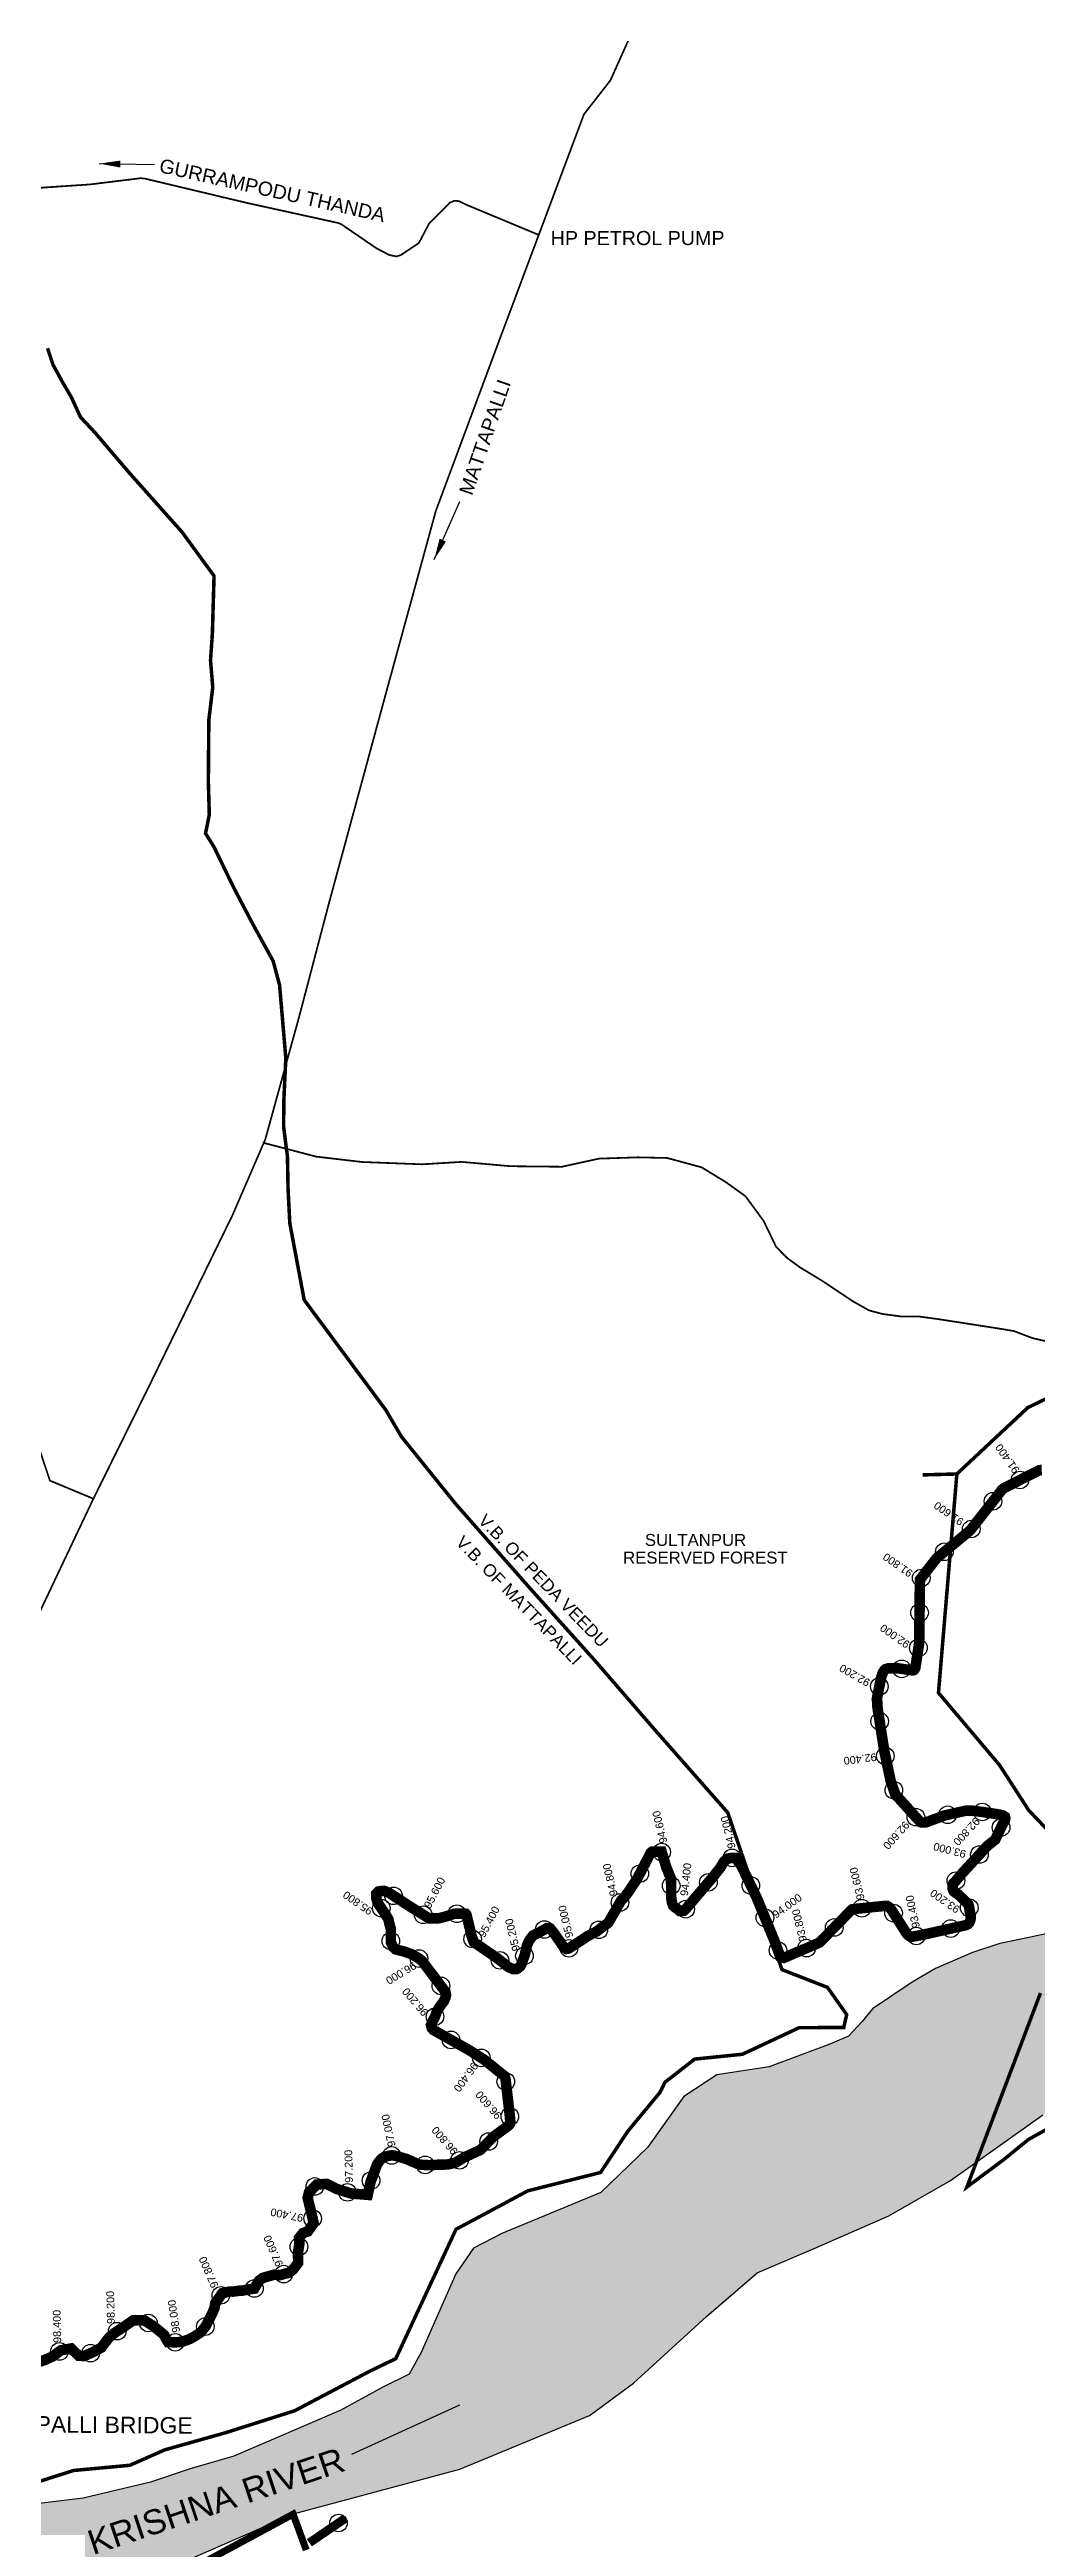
# Model space of a CAD drawing. Header units: millimetres. Extents: x 345922 to 402103, y 1833175 to 1858598.
# Drawn here: x 374373 to 377176, y 1845828 to 1852864 of the extents above; entities that cross this region are included whole.
import ezdxf

# ---------------------------------------------------------------- set-up
doc = ezdxf.new("R2010")
doc.units = ezdxf.units.MM
doc.header["$PDMODE"] = 32
doc.header["$PDSIZE"] = 50
doc.linetypes.add('JIS_02_1.0', pattern=[2, 1, -1])
for name, color, linetype in [('BND', 160, 'Continuous'), ('FRL', 3, 'Continuous'), ('points', 161, 'Continuous'), ('ROADS', 10, 'Continuous'), ('STREAM111', 4, 'Continuous'), ('TEXT', 7, 'Continuous')]:
    doc.layers.add(name, color=color, linetype=linetype)
doc.styles.get("Standard").update_dxf_attribs({"font": 'arial.ttf'})
doc.dimstyles.get("Standard").update_dxf_attribs({"dimtxt": 0.18, "dimasz": 0.18, "dimexe": 0.18, "dimexo": 0.0625, "dimgap": 0.09, "dimtad": 0, "dimtih": 1, "dimtoh": 1, "dimdec": 4, "dimzin": 0, "dimdsep": 46, "dimtxsty": 'Standard', "dimcen": 0.09, "dimadec": 0, "dimazin": 0, "dimtfac": 1, "dimtdec": 4, "dimtofl": 0, "dimtmove": 0, "dimatfit": 3, "dimfxl": 1, "dimtolj": 1, "dimtzin": 0, "dimarcsym": 0})

msp = doc.modelspace()

# ---------------------------------------------------------------- hatches: boundary and pattern name
at = {"layer": 'STREAM111'}
h = msp.add_hatch(dxfattribs=at)
h.set_pattern_fill('DASH', color=4, scale=500, angle=45)
h.set_pattern_definition([(45, (0, 0), (7e-15, 88.3883476), [62.5, -62.5])])
h.paths.add_polyline_path([(375577, 1846618.8), (375905.4, 1846141.8), (376031.5, 1846235.4), (376238.7, 1846424), (376382.2, 1846548.7), (376544.5, 1846617.3), (376756.8, 1846710.8), (376931.6, 1846810.6), (377193.7, 1846997.7), (377346.3, 1847086.8), (377459.5, 1847142.5), (377543.2, 1847175), (377659.5, 1847195.2), (377800.6, 1847190.5), (377901.4, 1847168.9), (378061.1, 1847130.1), (378219.3, 1847068.2), (378488.3, 1847005.6), (378706.8, 1846933.8), (378853.6, 1846904.2), (379034.7, 1846840.3), (379412.9, 1846644.8), (379594, 1846566.8), (379861.6, 1846395.3), (380024.5, 1846245.1), (380277.1, 1845924.8), (380518.5, 1845543), (380731.7, 1845233.6), (380941.3, 1844797.4), (381122.3, 1844516.1), (381283.2, 1844222.8), (381319.4, 1843917.4), (381330.9, 1843655.6), (381348.5, 1843538.7), (381406.4, 1843204.5), (381427.2, 1843118), (381444.9, 1842896.9), (381490.1, 1842511), (381515.8, 1842328.4), (381541.3, 1842152.2), (381625.4, 1842051.3), (381644.8, 1841996.5), (381683.5, 1841927.1), (381698.1, 1841890), (381706.2, 1841848.1), (381706.2, 1841793.2), (381703, 1841666.6), (381725.6, 1841523.1), (381745, 1841410.2), (381762.7, 1841332.7), (381772.4, 1841274.7), (381783.7, 1841215), (381804.7, 1841158.5), (381885.8, 1841027.5), (381890.9, 1840970.9), (381904.1, 1840945.6), (381922.3, 1840918.3), (381944.6, 1840888.9), (381984.1, 1840845.4), (382067.9, 1840717.8), (382204.5, 1840565.2), (382288.3, 1840481.8), (382319.9, 1840433.9), (382347.5, 1840401.3), (382362.8, 1840378.9), (382390.3, 1840337.2), (382486.1, 1840296.4), (382532, 1840263.8), (382557.5, 1840237.4), (382590.7, 1840185.5), (382612.4, 1840149.3), (382645.5, 1840112.1), (382685.8, 1840086.3), (382734.4, 1840036.8), (382779.8, 1839993.4), (382838.8, 1839938.7), (382866.7, 1839905.7), (382931, 1839840.8), (382950.6, 1839794.4), (382998.2, 1839728.3), (383021.9, 1839679.8), (383041.6, 1839657), (383066.4, 1839638.5), (383092.2, 1839609.6), (383146, 1839521.8), (383230.4, 1839422.7), (383300.5, 1839363.2), (383351.5, 1839325.2), (383419, 1839286.7), (383500.2, 1839236.9), (383636.7, 1839211.5), (383757.6, 1839162.1), (383807, 1839124.3), (383841.7, 1839089.7), (383891.1, 1839047.7), (383925.8, 1839026.6), (384066.7, 1838990.9), (384297, 1838951.8), (384446.8, 1838919.1), (384529, 1838924.4), (384578.6, 1838939.1), (384622.9, 1838958.1), (384703.1, 1838953.9), (384975.7, 1838918.9), (385028.3, 1838895.6), (385074.9, 1838872.4), (385120.2, 1838851.1), (385227.6, 1838825.7), (385379, 1838824.7), (385407.7, 1838833.2), (385470.6, 1838854.5), (385533.5, 1838869.4), (385621.9, 1838867.3), (385756.2, 1838836.4), (385847.9, 1838816.2), (385948.9, 1838831.9), (386045.9, 1838831.9), (386102.4, 1838839.4), (386171.6, 1838852.2), (386230.2, 1838890.5), (386358.1, 1838899), (386408.2, 1838913.9), (386662.3, 1839013.8), (386777.9, 1839042.9), (386930.5, 1839097), (387043.9, 1839128.3), (387113, 1839133.7), (387166, 1839114.3), (387196.2, 1839098.1), (387250.2, 1839091.6), (387322.6, 1839089.5), (387561.1, 1839129.6), (387680.3, 1839140), (387815.1, 1839162.4), (387899.8, 1839178), (388210.9, 1839361.6), (388399.6, 1839422.5), (388566, 1839533.4), (388799.1, 1839644.2), (389371, 1839940.5), (389756.6, 1840142), (389900.1, 1840276.4), (390324.9, 1840968), (390748.2, 1841448.1), (391056.6, 1841849.3), (391459.4, 1842404.7), (391904.2, 1842927.8), (392069.2, 1843171.4), (392485.8, 1843818.6), (392665.2, 1844076.6), (392851.7, 1844456.3), (392988.3, 1844852.8), (393124.6, 1845254.1), (393253.7, 1845734.1), (393347, 1845920.4), (393433.7, 1846339), (393519.8, 1846747.4), (393684.8, 1847048.3), (393792.4, 1847206), (393928.7, 1847363.6), (394057.8, 1847442.4), (394690.4, 1847518.3), (395448.9, 1847598.5), (396554.7, 1848008.1), (396750.1, 1848154.6), (396882.2, 1848696.2), (396998.6, 1849328), (397493.6, 1849874.6), (397666.7, 1850001.3), (397769.7, 1850075.5), (397872.7, 1850221.3), (397978.5, 1850318.4), (398124.4, 1850467), (398253.1, 1850527), (398453.4, 1850613.8), (398605.1, 1850696.7), (398776.7, 1850770.7), (398912.1, 1850837.5), (399129.8, 1850947), (399345.5, 1851093.7), (399447, 1851144.3), (399656.3, 1851546), (399796.8, 1851759.2), (399813.2, 1851864.9), (399835.8, 1852149.9), (399859.2, 1852292.8), (399859.2, 1852365.6), (399847.5, 1852406.5), (399803.7, 1852514.3), (399735, 1852682), (399669.1, 1852885.3), (399610.5, 1853028.4), (399606.8, 1853088.8), (399610.5, 1853132.7), (399625.1, 1853189.3), (399657.4, 1853422.3), (399759.3, 1853772.8), (399801.7, 1853877.8), (399834.9, 1853953.3), (399922.5, 1854201.1), (400051.7, 1854553.4), (400103.9, 1854675.2), (400167.8, 1854785.3), (400295.4, 1854965), (400394.1, 1855092.5), (400486.9, 1855202.6), (400574, 1855289.6), (400655.2, 1855393.9), (400707.5, 1855480.9), (400788.7, 1855591), (400829.3, 1855695.3), (400800.3, 1855747.5), (400655.2, 1855834.5), (400626.2, 1855863.4), (400475.3, 1855921.4), (400262, 1855954.7), (400123.2, 1855775.6), (400036.4, 1855706.3), (399938.1, 1855579.2), (399782, 1855423.2), (399782, 1855423.2), (399648.9, 1855290.3), (399544.8, 1855157.5), (399418.3, 1854904.9), (399398, 1854857.5), (399382.2, 1854794.4), (399359.5, 1854653.6), (399370.8, 1854628.7), (399393.4, 1854592.6), (399431.8, 1854561), (399461.2, 1854524.9), (399486.1, 1854491), (399510.9, 1854439.1), (399508.6, 1854333.1), (399513.2, 1854247.3), (399517.7, 1854195.4), (399517.7, 1854129.9), (399495.1, 1854035.1), (399461.5, 1853962.7), (399343.9, 1853750), (399263.5, 1853571.4), (399239.7, 1853370.5), (399220.4, 1853181.5), (399229.4, 1853051.9), (399268, 1852935.8), (399303.8, 1852807.7), (399323.1, 1852715.6), (399355.9, 1852663.3), (399408, 1852504), (399435.5, 1852295.4), (399444.3, 1852095.2), (399425.1, 1851906.9), (399354.7, 1851736.8), (399314.8, 1851679.3), (399208.3, 1851550.6), (399103.4, 1851439.9), (398851.1, 1851234.4), (398759, 1851183.3), (398642, 1851136.6), (398430, 1851062.1), (398310.6, 1851006.6), (398217.3, 1850949.8), (398099.3, 1850866.9), (397882, 1850781.9), (397832.4, 1850725.1), (397804.7, 1850668.3), (397772.7, 1850586.8), (397755.2, 1850512.6), (397725.6, 1850420.7), (397686.4, 1850352.5), (397621.1, 1850272.7), (397440.6, 1850242.4), (397285.9, 1850243.2), (397222.7, 1850203.9), (397132.9, 1850125.4), (397007.8, 1849982.1), (396842.7, 1849749.6), (396827, 1849662.4), (396744.1, 1849438.2), (396635.8, 1849147.2), (396517.9, 1848864.6), (396474.6, 1848746.2), (396409, 1848626), (396335.1, 1848509), (396254.3, 1848417.1), (396026.7, 1848336.1), (395843.1, 1848284), (395795.2, 1848276.2), (395731.5, 1848257.9), (395645.2, 1848207.4), (395580.7, 1848158.7), (395423.7, 1848103.6), (395304.2, 1848033.8), (395205.7, 1847985.1), (395069.7, 1847925.5), (394998.5, 1847894.3), (394932.4, 1847853.5), (394657.7, 1847849.7), (394443.5, 1847865.1), (394158.1, 1847834.1), (393974.8, 1847763.5), (393824.4, 1847659.5), (393622.8, 1847494.9), (393458.2, 1847317.9), (393348.5, 1847179.9), (393155.3, 1846958), (392957.7, 1846727.4), (392773.2, 1846494.6), (392707.4, 1846387.2), (392630.4, 1846172.7), (392582.4, 1845941.2), (392553.8, 1845802.6), (392518.9, 1845722), (392446.9, 1845405.9), (392399, 1845166.1), (392333.7, 1844840.7), (392279.5, 1844693.2), (392170.9, 1844560.9), (392036.2, 1844326.3), (391942.7, 1844121.8), (391762.4, 1843813.2), (391599.4, 1843500.4), (391377.7, 1843259.1), (391013.5, 1842919.1), (390889.6, 1842795.5), (390654.6, 1842545.6), (390479.3, 1842304.1), (390312.8, 1842037.2), (390155.3, 1841823.2), (390133.9, 1841745.9), (390094.4, 1841528.7), (390016, 1841369.3), (389854.1, 1841171.9), (389790.5, 1841124.2), (389737.5, 1841060.7), (389616.7, 1840935.9), (389554.5, 1840853.8), (389431.9, 1840667.9), (389330.5, 1840558.2), (389163.6, 1840421), (389065.2, 1840318.8), (388934, 1840254.6), (388805.5, 1840207.4), (388651.7, 1840153.5), (388550.7, 1840125.9), (388422.1, 1840107.6), (388315.5, 1840090.3), (388267, 1840070.6), (388208, 1840043.1), (388107, 1839952.7), (388032.3, 1839887.1), (388024.6, 1839887.1), (387989.9, 1839894.9), (387961.6, 1839906.4), (387939.7, 1839905.1), (387902.5, 1839879.4), (387787.8, 1839816.4), (387706.8, 1839759.9), (387490.6, 1839667.2), (387271.9, 1839588.7), (387053.1, 1839523), (386750.8, 1839429.1), (386619.7, 1839389.3), (386412.6, 1839330.1), (386257, 1839312.1), (386131, 1839313.4), (386061.6, 1839312.1), (385958.9, 1839324.9), (385856.2, 1839340.8), (385803.7, 1839365.4), (385776.7, 1839367), (385728.9, 1839370.2), (385666.9, 1839365.4), (385560.1, 1839362.2), (385549.8, 1839364.6), (385538.6, 1839370.9), (385530.7, 1839380.5), (385511.6, 1839382.9), (385489.3, 1839378.9), (385320.8, 1839396.6), (384973.2, 1839431.9), (384691.7, 1839436.7), (384652.3, 1839428.5), (384641, 1839428.5), (384631, 1839409.7), (384602.1, 1839406), (384454, 1839422.3), (384211.5, 1839496.4), (384038.2, 1839567.8), (383876.1, 1839675.9), (383766.9, 1839732.3), (383620.2, 1839824.7), (383568.5, 1839862.4), (383475, 1839969.7), (383347.6, 1840109.2), (383210.5, 1840248.2), (383043.3, 1840405.5), (382951.8, 1840496.9), (382812.5, 1840698), (382768.8, 1840763.5), (382727, 1840807.2), (382689.3, 1840854.8), (382659.4, 1840902.5), (382572.6, 1840983.4), (382548, 1841001.9), (382509.7, 1841020.4), (382473.9, 1841036.4), (382449.2, 1841043.8), (382414.7, 1841043.8), (382403.6, 1841038.9), (382387.5, 1841029), (382361.6, 1841016.7), (382344.3, 1841017.9), (382325.8, 1841020.4), (382313.5, 1841022.8), (382299.9, 1841029), (382293.7, 1841031.5), (382281.4, 1841043.8), (382270.3, 1841069.7), (382235.7, 1841140.3), (382233.2, 1841157.6), (382225.8, 1841182.2), (382218.4, 1841209.3), (382218.4, 1841269.7), (382214.7, 1841289.5), (382196.2, 1841365.1), (382194.9, 1841382.3), (382188.8, 1841418.1), (382181.4, 1841441.5), (382175.2, 1841463.7), (382167.8, 1841488.4), (382157.9, 1841508.1), (382132, 1841542.6), (382095.8, 1841609.8), (382067.6, 1841624.5), (382040.6, 1841631.8), (382002.6, 1841639.2), (381977.6, 1841647.8), (381941.9, 1841666.8), (381925.2, 1841694.3), (381913.2, 1841728.9), (381885.7, 1841819.8), (381860.5, 1841928.9), (381859.3, 1841955.3), (381859.3, 1841969.6), (381860.5, 1841992.3), (381882.1, 1842041.3), (381908.4, 1842121.8), (381915.6, 1842150.5), (381916.8, 1842172.1), (381908.4, 1842199.6), (381875.3, 1842269), (381865.7, 1842297.6), (381844.7, 1842335.7), (381821.8, 1842381.8), (381818, 1842437.1), (381812.2, 1842571.1), (381812.2, 1842645.5), (381818, 1842779.4), (381819.9, 1842857.6), (381835.1, 1842926.2), (381842.8, 1843075.5), (381837.1, 1843144.2), (381825.6, 1843199.4), (381797, 1843308.1), (381794.3, 1843356.2), (381785.9, 1843407.5), (381779.9, 1843469.5), (381770.4, 1843551.7), (381766.8, 1843698.6), (381753.7, 1843798.7), (381716.3, 1843823), (381667.3, 1843941.1), (381622.7, 1844089.8), (381544.4, 1844421.8), (381503.4, 1844633.7), (381417.8, 1844942.2), (381392.4, 1845025), (381249.5, 1845377.7), (381113, 1845632.5), (380988.4, 1845905.1), (380881.7, 1846142.1), (380609.3, 1846442.2), (380390.8, 1846651.7), (380281.8, 1846776.7), (380168.3, 1846846.2), (380063.9, 1846871.7), (379950.4, 1846878.6), (379704.1, 1846971.8), (379507.1, 1847032), (379182.5, 1847129.2), (378882.2, 1847227.8), (378763.4, 1847285.7), (378605.5, 1847358), (378396.6, 1847426.4), (378228.5, 1847472.7), (378090.9, 1847507.4), (377969.2, 1847532), (377732.5, 1847550.2), (377636.5, 1847552.4), (377526.7, 1847538.7), (377490.1, 1847513.6), (377437.5, 1847506.8), (377378.1, 1847511.3), (377263.7, 1847522.7), (377211.1, 1847513.6), (377158.6, 1847502.2), (377071.7, 1847483.9), (376993.9, 1847458.8), (376888.7, 1847413.1), (376822.4, 1847374.3), (376710, 1847298.5), (376680.3, 1847261.9), (376641.4, 1847220.8), (376588.8, 1847198), (376416.8, 1847133.7), (376268.2, 1847110.9), (376174.4, 1847049.2), (376071.3, 1846904.8), (375938.7, 1846776.9), (375657.1, 1846659.9)])
h = msp.add_hatch(dxfattribs=at)
h.set_pattern_fill('DASH,_O', color=4, scale=20, angle=45)
h.set_pattern_definition([(45, (0, 0), (7e-15, 89.8025612), [63.5, -63.5])])
edge = h.paths.add_edge_path()
edge.add_line((360312.4, 1845904.9), (360480.1, 1845907.5))
edge.add_line((360480.1, 1845907.5), (360557.2, 1845894.3))
edge.add_line((360557.2, 1845894.3), (360821, 1845809.2))
edge.add_line((360821, 1845809.2), (361124.9, 1845679.8))
edge.add_line((361124.9, 1845679.8), (361436.3, 1845577.4))
edge.add_line((361436.3, 1845577.4), (361695, 1845540.3))
edge.add_line((361695, 1845540.3), (361829.6, 1845532.7))
edge.add_line((361829.6, 1845532.7), (362216, 1845547.5))
edge.add_line((362216, 1845547.5), (362300.6, 1845547))
edge.add_line((362300.6, 1845547), (362320.4, 1845505.3))
edge.add_line((362320.4, 1845505.3), (362339.3, 1845504.7))
edge.add_line((362339.3, 1845504.7), (362352.2, 1845518.6))
edge.add_line((362352.2, 1845518.6), (362450.3, 1845520.1))
edge.add_line((362450.3, 1845520.1), (362712.6, 1845397.4))
edge.add_line((362712.6, 1845397.4), (363038.7, 1845362.4))
edge.add_line((363038.7, 1845362.4), (363526.7, 1845388.4))
edge.add_line((363526.7, 1845388.4), (364040.3, 1845531.1))
edge.add_line((364040.3, 1845531.1), (364255.8, 1845521))
edge.add_line((364255.8, 1845521), (364342.1, 1845671))
edge.add_line((364342.1, 1845671), (365004.6, 1846711.3))
edge.add_line((365004.6, 1846711.3), (365605.4, 1847420.4))
edge.add_line((365605.4, 1847420.4), (365918.3, 1847841.6))
edge.add_line((365918.3, 1847841.6), (365878.7, 1848090.8))
edge.add_line((365878.7, 1848090.8), (365924, 1848305))
edge.add_line((365924, 1848305), (366156.5, 1848619.5))
edge.add_line((366156.5, 1848619.5), (366280.2, 1848725.3))
edge.add_line((366280.2, 1848725.3), (366437.8, 1848794.5))
edge.add_line((366437.8, 1848794.5), (366629.9, 1848860.6))
edge.add_line((366629.9, 1848860.6), (366661.1, 1848902.5))
edge.add_line((366661.1, 1848902.5), (366851.1, 1849031))
edge.add_line((366851.1, 1849031), (367076, 1849132))
edge.add_line((367076, 1849132), (367572, 1849263.5))
edge.add_line((367572, 1849263.5), (367784.8, 1849294.3))
edge.add_line((367784.8, 1849294.3), (368319.3, 1849535.4))
edge.add_line((368319.3, 1849535.4), (368559.9, 1849652.3))
edge.add_line((368559.9, 1849652.3), (368808.4, 1849776.7))
edge.add_line((368808.4, 1849776.7), (369389.2, 1850008.7))
edge.add_line((369389.2, 1850008.7), (369588.7, 1850036.9))
edge.add_line((369588.7, 1850036.9), (369888.9, 1850054.2))
edge.add_line((369888.9, 1850054.2), (370056.2, 1850015.8))
edge.add_line((370056.2, 1850015.8), (370500.8, 1849986.4))
edge.add_line((370500.8, 1849986.4), (370760.6, 1849858.5))
edge.add_line((370760.6, 1849858.5), (370998.4, 1849726.3))
edge.add_line((370998.4, 1849726.3), (371143.5, 1849582))
edge.add_line((371143.5, 1849582), (371265.2, 1849377))
edge.add_line((371265.2, 1849377), (371303, 1849010.8))
edge.add_line((371303, 1849010.8), (371440.3, 1848548.1))
edge.add_line((371440.3, 1848548.1), (371518.2, 1848014))
edge.add_line((371518.2, 1848014), (371609.4, 1847658))
edge.add_line((371609.4, 1847658), (371832.6, 1847472.2))
edge.add_line((371832.6, 1847472.2), (372158.3, 1847071.2))
edge.add_line((372158.3, 1847071.2), (372338.4, 1846857.5))
edge.add_line((372338.4, 1846857.5), (372543.7, 1846547.9))
edge.add_line((372543.7, 1846547.9), (372690.6, 1846393.3))
edge.add_line((372690.6, 1846393.3), (373054, 1846066.4))
edge.add_line((373054, 1846066.4), (373259, 1845909.1))
edge.add_line((373259, 1845909.1), (373481, 1845784.8))
edge.add_line((373481, 1845784.8), (373756.3, 1845640.9))
edge.add_line((373756.3, 1845640.9), (373996.6, 1845568.4))
edge.add_line((373996.6, 1845568.4), (374200, 1845585.5))
edge.add_line((374200, 1845585.5), (374487.4, 1845634.4))
edge.add_line((374487.4, 1845634.4), (374726.7, 1845715.3))
edge.add_line((374726.7, 1845715.3), (375064.6, 1845862.9))
edge.add_line((375064.6, 1845862.9), (375537.5, 1845990.1))
edge.add_line((375537.5, 1845990.1), (375905.4, 1846141.8))
edge.add_line((375905.4, 1846141.8), (375577, 1846618.8))
edge.add_line((375577, 1846618.8), (375526.7, 1846545.7))
edge.add_line((375526.7, 1846545.7), (375428.1, 1846321.7))
edge.add_line((375428.1, 1846321.7), (375393.9, 1846260.6))
edge.add_line((375393.9, 1846260.6), (375319.8, 1846223.6))
edge.add_line((375319.8, 1846223.6), (375200.2, 1846158.1))
edge.add_line((375200.2, 1846158.1), (374896.2, 1846028.1))
edge.add_line((374896.2, 1846028.1), (374775.1, 1845992.5))
edge.add_line((374775.1, 1845992.5), (374659.8, 1845954.1))
edge.add_line((374659.8, 1845954.1), (374468.6, 1845908.4))
edge.add_line((374468.6, 1845908.4), (374304.7, 1845888.5))
edge.add_line((374304.7, 1845888.5), (374162.3, 1845877.1))
edge.add_line((374162.3, 1845877.1), (373881.3, 1845912.8))
edge.add_line((373881.3, 1845912.8), (373777.3, 1845949.8))
edge.add_line((373777.3, 1845949.8), (373681.8, 1846023.8))
edge.add_line((373681.8, 1846023.8), (373544.8, 1846193.8))
edge.add_line((373544.8, 1846193.8), (373472.2, 1846297.7))
edge.add_line((373472.2, 1846297.7), (373393.8, 1846394.5))
edge.add_line((373393.8, 1846394.5), (373284.1, 1846492.6))
edge.add_line((373284.1, 1846492.6), (373009.7, 1846804.4))
edge.add_line((373009.7, 1846804.4), (372901.1, 1846958.2))
edge.add_line((372901.1, 1846958.2), (372766.8, 1847192.8))
edge.add_line((372766.8, 1847192.8), (372656.1, 1847372.7))
edge.add_line((372656.1, 1847372.7), (372613, 1847438))
edge.add_line((372613, 1847438), (372539.3, 1847503.3))
edge.add_line((372539.3, 1847503.3), (372387.6, 1847604.7))
edge.add_line((372387.6, 1847604.7), (372217.7, 1847744.1))
edge.add_line((372217.7, 1847744.1), (372034, 1847883.4))
edge.add_line((372034, 1847883.4), (371929.6, 1847980.7))
edge.add_line((371929.6, 1847980.7), (371828.7, 1848173.2))
edge.add_line((371828.7, 1848173.2), (371715.3, 1848396.9))
edge.add_line((371715.3, 1848396.9), (371643.8, 1848678.5))
edge.add_line((371643.8, 1848678.5), (371591.1, 1848840))
edge.add_line((371591.1, 1848840), (371456.5, 1849263.5))
edge.add_line((371456.5, 1849263.5), (371414.2, 1849498.9))
edge.add_line((371414.2, 1849498.9), (371312, 1849769.7))
edge.add_line((371312, 1849769.7), (371239, 1849918.9))
edge.add_line((371239, 1849918.9), (371024.5, 1850114.1))
edge.add_line((371024.5, 1850114.1), (370792.3, 1850318.7))
edge.add_line((370792.3, 1850318.7), (370617, 1850424.1))
edge.add_line((370617, 1850424.1), (370453.2, 1850451.6))
edge.add_line((370453.2, 1850451.6), (370045.9, 1850438.7))
edge.add_line((370045.9, 1850438.7), (369901.1, 1850435.9))
edge.add_line((369901.1, 1850435.9), (369863.2, 1850432))
edge.add_line((369863.2, 1850432), (369636.1, 1850417.2))
edge.add_line((369636.1, 1850417.2), (369473.7, 1850396.9))
edge.add_line((369473.7, 1850396.9), (369263.9, 1850383.4))
edge.add_line((369263.9, 1850383.4), (369125.1, 1850352.9))
edge.add_line((369125.1, 1850352.9), (368996.5, 1850292.1))
edge.add_line((368996.5, 1850292.1), (368861.2, 1850204.2))
edge.add_line((368861.2, 1850204.2), (368671.7, 1850102.8))
edge.add_line((368671.7, 1850102.8), (368448.3, 1850018.3))
edge.add_line((368448.3, 1850018.3), (368272.4, 1849913.5))
edge.add_line((368272.4, 1849913.5), (368004.2, 1849827.1))
edge.add_line((368004.2, 1849827.1), (367788.8, 1849714.8))
edge.add_line((367788.8, 1849714.8), (367519.3, 1849605.2))
edge.add_line((367519.3, 1849605.2), (367186.6, 1849449))
edge.add_line((367186.6, 1849449), (366786.7, 1849232))
edge.add_line((366786.7, 1849232), (366520.6, 1849095.8))
edge.add_line((366520.6, 1849095.8), (366203.8, 1848968.1))
edge.add_line((366203.8, 1848968.1), (366030.8, 1848868.4))
edge.add_line((366030.8, 1848868.4), (365841.2, 1848735.4))
edge.add_line((365841.2, 1848735.4), (365673, 1848657.9))
edge.add_arc((365678.8, 1848638.8), 20, 106.84736, 172.13367)
edge.add_arc((366210.4, 1848161.8), 730.8, 138.97433, 154.11465)
edge.add_line((365552.9, 1848480.9), (365495.4, 1848364.8))
edge.add_arc((365995.6, 1848175.1), 535, 159.23736, 179.53822)
edge.add_line((365460.7, 1848179.4), (365365.8, 1848042.3))
edge.add_line((365365.8, 1848042.3), (365228.7, 1847989.9))
edge.add_line((365228.7, 1847989.9), (365128.7, 1847897.9))
edge.add_line((365128.7, 1847897.9), (364872.5, 1847479.8))
edge.add_spline(control_points=[(364872.5, 1847479.8), (364751.5, 1847238.1), (364508.2, 1846751.8), (364198.4, 1846147.9), (363744.8, 1845891.7), (363315.2, 1845910.5), (362809.7, 1845812), (362342.9, 1846131.5), (361754.6, 1846130), (361221.5, 1846087.1), (360745.8, 1846143.6), (360403.7, 1846216.2), (360146.2, 1846435.8), (359817, 1846535.7), (359424, 1846595.5), (359070.8, 1846351.3), (358733.8, 1846232.3), (358457.7, 1845994.9), (358118.2, 1845832.2), (357705.8, 1845724.4), (357317.7, 1845758.8), (357023.9, 1845510.6), (356849.3, 1845128.2), (356580, 1844792.4), (356446, 1844297.4), (356030.9, 1843955.3), (355574.1, 1843591.3), (355217, 1843272.9), (354944.6, 1842979.2), (354741.7, 1842776.2), (354523.6, 1842634), (354411.3, 1842454.7), (354037.5, 1842257.1), (353652.6, 1842879.1), (352957.2, 1842601.1), (352440.3, 1843123.6), (351871, 1843339), (351505.9, 1843559), (351379.9, 1843635)], knot_values=[0, 0, 0, 0, 816.927526, 1643.761803, 1962.087642, 2311.263035, 2917.580945, 3432.028985, 3904.205199, 4642.49363, 5040.443251, 5342.292141, 5671.412453, 6026.576286, 6370.093912, 6811.380667, 7250.662048, 7436.99095, 7895.132819, 8364.635402, 8711.468131, 9007.199942, 9440.815909, 9972.938838, 10276.359737, 10947.391125, 11503.408839, 12052.094683, 12374.742608, 12705.71871, 12912.047162, 13143.644243, 13334.200632, 14061.252952, 14648.51574, 15221.119517, 16056.071013, 16495.766696, 16495.766696, 16495.766696, 16495.766696], degree=3, periodic=0)
edge.add_line((351379.9, 1843635), (351106.5, 1843677.9))
edge.add_line((351106.5, 1843677.9), (350518.1, 1843637.9))
edge.add_line((350518.1, 1843637.9), (349724.7, 1843369))
edge.add_line((349724.7, 1843369), (349436.5, 1843040.9))
edge.add_line((349436.5, 1843040.9), (349048.2, 1842444.9))
edge.add_line((349048.2, 1842444.9), (348671.9, 1842188.8))
edge.add_line((348671.9, 1842188.8), (348888.3, 1841967.1))
edge.add_line((348888.3, 1841967.1), (349205.6, 1842299.6))
edge.add_line((349205.6, 1842299.6), (349306, 1842415.8))
edge.add_line((349306, 1842415.8), (349375, 1842547))
edge.add_line((349375, 1842547), (349580.2, 1842817.4))
edge.add_line((349580.2, 1842817.4), (349946.5, 1843185.7))
edge.add_line((349946.5, 1843185.7), (350272.4, 1843335.3))
edge.add_line((350272.4, 1843335.3), (350789.1, 1843428))
edge.add_line((350789.1, 1843428), (350998.9, 1843450.7))
edge.add_line((350998.9, 1843450.7), (351278.4, 1843398.7))
edge.add_line((351278.4, 1843398.7), (351614, 1843322.1))
edge.add_line((351614, 1843322.1), (352008.9, 1843081.7))
edge.add_line((352008.9, 1843081.7), (352174.8, 1842941.3))
edge.add_line((352174.8, 1842941.3), (352417, 1842669.9))
edge.add_line((352417, 1842669.9), (353146.2, 1842474.1))
edge.add_line((353146.2, 1842474.1), (353409.4, 1842271.6))
edge.add_line((353409.4, 1842271.6), (354057, 1842133))
edge.add_line((354057, 1842133), (354305.9, 1842172.8))
edge.add_line((354305.9, 1842172.8), (354684.2, 1842415.5))
edge.add_line((354684.2, 1842415.5), (355191.1, 1842879.5))
edge.add_line((355191.1, 1842879.5), (355737, 1843173.6))
edge.add_line((355737, 1843173.6), (356070, 1843283.5))
edge.add_line((356070, 1843283.5), (356311.5, 1843442.1))
edge.add_line((356311.5, 1843442.1), (356569.1, 1843861.7))
edge.add_line((356569.1, 1843861.7), (356851.2, 1844266.5))
edge.add_line((356851.2, 1844266.5), (357016.9, 1844488.8))
edge.add_line((357016.9, 1844488.8), (357044.6, 1844633.6))
edge.add_line((357044.6, 1844633.6), (357119.9, 1844730.1))
edge.add_line((357119.9, 1844730.1), (357281.4, 1844886.2))
edge.add_line((357281.4, 1844886.2), (357507.2, 1845123.6))
edge.add_line((357507.2, 1845123.6), (357846, 1845373.9))
edge.add_line((357846, 1845373.9), (358539.6, 1845695.9))
edge.add_line((358539.6, 1845695.9), (358987.5, 1845842.6))
edge.add_line((358987.5, 1845842.6), (359498.8, 1845883.5))
edge.add_line((359498.8, 1845883.5), (360096, 1845862))
edge.add_line((360096, 1845862), (360175.6, 1845873.5))
edge.add_line((360175.6, 1845873.5), (360312.4, 1845904.9))

# ---------------------------------------------------------------- linework, layer by layer
at = {"layer": 'BND', "linetype": 'JIS_02_1.0', "lineweight": 30, "ltscale": 50}
for points, const_width in [([(374290.6, 1845938.9), (374441.4, 1845987), (374601.1, 1846001.8), (374700.2, 1846045.7), (374872.3, 1846094.1), (375069.1, 1846156.7), (375283.6, 1846269.7), (375356.2, 1846304.7), (375527.3, 1846672.2), (375659.3, 1846742.8), (375730.7, 1846781.2), (375937.8, 1846833.5), (376014.5, 1846949.9), (376106.5, 1847061.1), (376120.5, 1847089.6), (376204.8, 1847155.5), (376340.4, 1847169.3), (376501.7, 1847244.8), (376628.3, 1847245.4), (376636.6, 1847282.1), (376582.1, 1847359.3), (376452.8, 1847409.7), (376369.6, 1847647.3), (376299, 1847855.5), (376087.1, 1848096.3), (375919.6, 1848289.9), (375742.1, 1848487.5), (375526.7, 1848732), (375372.2, 1848923.6), (375327.8, 1848999.3), (375096.1, 1849312), (375055.2, 1849529.9), (375050.2, 1849628.6), (375048.6, 1849718.1), (375037.7, 1849803.9), (375038.4, 1849880.8), (375043.9, 1849998.9), (375031.3, 1850146.9), (375026.1, 1850206.6), (375008.1, 1850274.3), (374950.4, 1850379.2), (374896.1, 1850482.8), (374839.7, 1850599.1), (374815.9, 1850637.2), (374826.6, 1850689.9), (374823.9, 1850784.9), (374825.3, 1850959.2), (374836.4, 1851052), (374830.1, 1851128.9), (374835.4, 1851205.7), (374840.1, 1851368.4), (374749.3, 1851493), (374599.1, 1851661.7), (374503, 1851774.5), (374460.9, 1851819.6), (374434.9, 1851876), (374411.2, 1851916.4), (374382.9, 1851968.2), (374367.2, 1852015.4)], 10), ([(376949.5, 1848817.6), (377150.8, 1849006), (377276.9, 1849067.5)], 10), ([(377320.8, 1847687.1), (377153.7, 1847862.1), (377070.7, 1847990.6), (376897.3, 1848195.9), (376949.5, 1848817.6), (376852.3, 1848815)], 10), ([(377458.2, 1847098.3), (377152, 1846926.7), (377082.8, 1846870.2), (376978, 1846792.1), (377187, 1847343.3)], 10), ([(374630.4, 1845628.6), (375064.6, 1845862.9), (375102, 1845761)], 20)]:
    msp.add_lwpolyline(points, dxfattribs=dict(at, const_width=const_width))
at = {"layer": 'FRL', "color": 84, "const_width": 30}
msp.add_lwpolyline([(374331, 1846291.5), (374359.8, 1846301.1), (374381.8, 1846311), (374405.5, 1846328.6), (374434.3, 1846333.6), (374455.8, 1846312.9), (374471.2, 1846312.2), (374497, 1846323.6), (374520.3, 1846336.1), (374531.8, 1846351.7), (374541.9, 1846364.4), (374555.6, 1846376.3), (374588, 1846398), (374610.5, 1846413.5), (374625.4, 1846413.9), (374642.4, 1846413), (374657.3, 1846403.7), (374668.6, 1846396.5), (374678.4, 1846388.5), (374689.8, 1846379.3), (374698.9, 1846371.4), (374703, 1846362.1), (374709.4, 1846351.8), (374728.3, 1846351), (374748.4, 1846352.2), (374770.5, 1846360.2), (374784.5, 1846367.7), (374802.8, 1846380), (374816.7, 1846397.4), (374825.8, 1846415.4), (374833.1, 1846429.4), (374841.3, 1846447.8), (374843.6, 1846462.5), (374863.8, 1846490.8), (374884.3, 1846495.4), (374894.5, 1846495.2), (374910.9, 1846497.5), (374920, 1846497.7), (374936.4, 1846501.2), (374954.5, 1846503.6), (374967.9, 1846526.4), (374979.1, 1846534.3), (375011.2, 1846543.2), (375026.5, 1846541.7), (375053.4, 1846549.1), (375064.7, 1846558.1), (375079, 1846577), (375078.6, 1846607.2), (375082.5, 1846630.9), (375081.6, 1846647.5), (375092.7, 1846661.5), (375106.4, 1846666), (375122.9, 1846689.2), (375118.2, 1846711.3), (375105.9, 1846761.4), (375109.8, 1846776.9), (375132, 1846799.4), (375160.2, 1846801.1), (375187.1, 1846787.2), (375206.6, 1846781), (375229.2, 1846773.7), (375276.5, 1846770), (375284.5, 1846806.4), (375302.8, 1846855.5), (375308.5, 1846864.3), (375314.8, 1846871.7), (375324.7, 1846878.4), (375336.7, 1846880.9), (375346.6, 1846882.3), (375356.9, 1846880.5), (375386.7, 1846871.7), (375423.4, 1846855.7), (375450.1, 1846854.3), (375481, 1846855.7), (375503.6, 1846856.2), (375526.3, 1846861.6), (375549.9, 1846876.1), (375596.1, 1846897.4), (375633.7, 1846935.4), (375675.2, 1846965.7), (375677.7, 1846967.9), (375680.6, 1846972.2), (375681.6, 1846976.5), (375679.5, 1846999.2), (375667.9, 1847098.2), (375666, 1847106.6), (375607.2, 1847153.8), (375566.5, 1847179.9), (375463.2, 1847238.1), (375458.5, 1847243.3), (375456.1, 1847252.2), (375461.1, 1847263.9), (375467.8, 1847276.4), (375472.8, 1847291.5), (375483.7, 1847308.2), (375492.1, 1847319.1), (375497.1, 1847329.9), (375498.8, 1847338.3), (375497.1, 1847346.6), (375431.6, 1847433.5), (375425.6, 1847438.7), (375414.5, 1847446.1), (375401, 1847453.6), (375380.2, 1847461), (375356.3, 1847467), (375348.8, 1847473.7), (375342.1, 1847487.8), (375342.1, 1847502.7), (375342.1, 1847525.1), (375337.6, 1847541.5), (375335.4, 1847552.6), (375325.7, 1847568.3), (375304.8, 1847599.6), (375301.1, 1847611.5), (375301.1, 1847623.4), (375301.1, 1847625.6), (375307.1, 1847631.6), (375316, 1847633.1), (375324.2, 1847633.1), (375336.9, 1847627.9), (375397.4, 1847588.4), (375450.3, 1847555.6), (375477.9, 1847555.6), (375496.6, 1847560.1), (375521.9, 1847568.3), (375545, 1847569), (375554.7, 1847568.3), (375557, 1847565.3), (375571.9, 1847503.5), (375577.8, 1847487.8), (375643.1, 1847443), (375663.8, 1847427), (375675.1, 1847417.6), (375688.1, 1847411.6), (375699.4, 1847411.6), (375702.9, 1847413.4), (375708.8, 1847418.1), (375713, 1847424.7), (375717.7, 1847438.3), (375722.5, 1847451.3), (375725.4, 1847464.3), (375728.4, 1847477.3), (375733.1, 1847488.6), (375738.5, 1847497.4), (375746.2, 1847506.9), (375762.2, 1847514.6), (375785.3, 1847527.6), (375794.8, 1847526.4), (375801.3, 1847518.7), (375808.4, 1847509.3), (375815.5, 1847498.6), (375821.4, 1847490.9), (375828.6, 1847479.7), (375835.1, 1847471.4), (375839.8, 1847468.4), (375846.9, 1847469.6), (375887.6, 1847495.9), (375899.9, 1847504.4), (375916.3, 1847512.9), (375926.7, 1847518), (375944.1, 1847531.7), (375959.6, 1847542.5), (375995.5, 1847605), (376005.3, 1847614.8), (376017.5, 1847631.5), (376042.6, 1847669.5), (376072.2, 1847726.4), (376079.8, 1847741.6), (376083.6, 1847744.6), (376092, 1847744.6), (376111, 1847744.6), (376124.6, 1847699.8), (376137.6, 1847668), (376138.3, 1847646.7), (376138.3, 1847614.8), (376140.6, 1847599.7), (376144.4, 1847590.6), (376149.7, 1847586), (376156.6, 1847581.4), (376162.6, 1847576.1), (376174, 1847576.9), (376179.3, 1847581.4), (376259.1, 1847675.5), (376269.9, 1847689.4), (376277.8, 1847699), (376286.8, 1847714.7), (376295.3, 1847723.2), (376297.7, 1847725), (376312.8, 1847727.4), (376321.3, 1847726.8), (376325.5, 1847720.7), (376330.9, 1847713.5), (376337, 1847705.7), (376381.1, 1847614.2), (376432.1, 1847490), (376448.1, 1847446.4), (376451.9, 1847444.4), (376457.8, 1847443), (376559.4, 1847486.5), (376643.1, 1847572.2), (376647.3, 1847576.1), (376650.4, 1847579.9), (376653.1, 1847581.4), (376744.4, 1847590.7), (376751.3, 1847590.7), (376754.8, 1847588.8), (376758.2, 1847586.1), (376762.8, 1847581.1), (376807.5, 1847511.1), (376811.8, 1847507.2), (376814.1, 1847505.7), (376817.5, 1847503.4), (376823.3, 1847503.4), (376850.6, 1847508.2), (376974, 1847535.7), (376981.7, 1847539.5), (376985, 1847543.4), (376986.7, 1847547.2), (376988.3, 1847551.6), (376988.8, 1847557.1), (376988.8, 1847564.7), (376986.1, 1847574.6), (376984.5, 1847587.2), (376981.7, 1847595.9), (376953.8, 1847622.8), (376945, 1847628.8), (376940.6, 1847632.1), (376937.3, 1847640.3), (376937.3, 1847648.5), (376939.5, 1847655.1), (376946.6, 1847662.2), (376955.9, 1847673.2), (376965.8, 1847684.7), (377036.2, 1847761.3), (377058.3, 1847778.6), (377081.6, 1847827.3), (377085.9, 1847833.8), (377087.2, 1847839.7), (377085.9, 1847844.1), (377084.4, 1847845), (377080.9, 1847847.5), (377075, 1847849.4), (377060.1, 1847851.8), (377035.8, 1847855.6), (376994, 1847861.2), (376976.6, 1847861.5), (376914.3, 1847847.5), (376906.2, 1847844.7), (376894.6, 1847840.1), (376882.8, 1847836), (376866.9, 1847829.8), (376860.1, 1847827.6), (376855.4, 1847827.6), (376850.4, 1847827.6), (376847.6, 1847828.2), (376839.5, 1847835.7), (376774.4, 1847907.9), (376761.2, 1847947), (376743.3, 1848031.4), (376723.9, 1848155.7), (376723.9, 1848168), (376722.1, 1848177.4), (376734.6, 1848240.3), (376739.4, 1848253.8), (376742.8, 1848258.8), (376746.3, 1848262.9), (376754.1, 1848265.4), (376767.3, 1848265.4), (376783.4, 1848265.4), (376823.7, 1848259.7), (376827.1, 1848260.4), (376828.6, 1848261.4), (376829.8, 1848263), (376831.6, 1848267.1), (376842.5, 1848337.3), (376844.6, 1848517.3), (376892.1, 1848578.5), (376987.1, 1848657.2), (377074.7, 1848768.9), (377077.3, 1848772.9), (377083.5, 1848777.5), (377182.9, 1848828), (377186.1, 1848828.6), (377190.6, 1848828.8)], dxfattribs=at)
at = {"layer": 'FRL', "color": 82}
msp.add_lwpolyline([(377182.9, 1848828), (377083.5, 1848777.5), (377077.3, 1848772.9), (377074.7, 1848768.9), (376987.1, 1848657.2), (376892.1, 1848578.5), (376844.6, 1848517.3), (376842.5, 1848337.3), (376831.6, 1848267.1), (376829.8, 1848263), (376828.6, 1848261.4), (376827.1, 1848260.4), (376823.7, 1848259.7), (376783.4, 1848265.4), (376767.3, 1848265.4), (376754.1, 1848265.4), (376746.3, 1848262.9), (376742.8, 1848258.8), (376739.4, 1848253.8), (376734.6, 1848240.3), (376722.1, 1848177.4), (376723.9, 1848168), (376723.9, 1848155.7), (376743.3, 1848031.4), (376761.2, 1847947), (376774.4, 1847907.9), (376839.5, 1847835.7), (376847.6, 1847828.2), (376850.4, 1847827.6), (376855.4, 1847827.6), (376860.1, 1847827.6), (376866.9, 1847829.8), (376882.8, 1847836), (376894.6, 1847840.1), (376906.2, 1847844.7), (376914.3, 1847847.5), (376976.6, 1847861.5), (376994, 1847861.2), (377035.8, 1847855.6), (377060.1, 1847851.8), (377075, 1847849.4), (377080.9, 1847847.5), (377084.4, 1847845), (377085.9, 1847844.1), (377087.2, 1847839.7), (377085.9, 1847833.8), (377081.6, 1847827.3), (377058.3, 1847778.6), (377036.2, 1847761.3), (376965.8, 1847684.7), (376955.9, 1847673.2), (376946.6, 1847662.2), (376939.5, 1847655.1), (376937.3, 1847648.5), (376937.3, 1847640.3), (376940.6, 1847632.1), (376945, 1847628.8), (376953.8, 1847622.8), (376981.7, 1847595.9), (376984.5, 1847587.2), (376986.1, 1847574.6), (376988.8, 1847564.7), (376988.8, 1847557.1), (376988.3, 1847551.6), (376986.7, 1847547.2), (376985, 1847543.4), (376981.7, 1847539.5), (376974, 1847535.7), (376850.6, 1847508.2), (376823.3, 1847503.4), (376817.5, 1847503.4), (376814.1, 1847505.7), (376811.8, 1847507.2), (376807.5, 1847511.1), (376762.8, 1847581.1), (376758.2, 1847586.1), (376754.8, 1847588.8), (376751.3, 1847590.7), (376744.4, 1847590.7), (376653.1, 1847581.4), (376650.4, 1847579.9), (376647.3, 1847576.1), (376643.1, 1847572.2), (376559.4, 1847486.5), (376457.8, 1847443), (376451.9, 1847444.4), (376448.1, 1847446.4), (376432.1, 1847490), (376381.1, 1847614.2), (376337, 1847705.7), (376330.9, 1847713.5), (376325.5, 1847720.7), (376321.3, 1847726.8), (376312.8, 1847727.4), (376297.7, 1847725), (376295.3, 1847723.2), (376286.8, 1847714.7), (376277.8, 1847699), (376269.9, 1847689.4), (376259.1, 1847675.5), (376179.3, 1847581.4), (376174, 1847576.9), (376162.6, 1847576.1), (376156.6, 1847581.4), (376149.7, 1847586), (376144.4, 1847590.6), (376140.6, 1847599.7), (376138.3, 1847614.8), (376138.3, 1847646.7), (376137.6, 1847668), (376124.6, 1847699.8), (376111, 1847744.6), (376092, 1847744.6), (376083.6, 1847744.6), (376079.8, 1847741.6), (376072.2, 1847726.4), (376042.6, 1847669.5), (376017.5, 1847631.5), (376005.3, 1847614.8), (375995.5, 1847605), (375959.6, 1847542.5), (375944.1, 1847531.7), (375926.7, 1847518), (375916.3, 1847512.9), (375899.9, 1847504.4), (375887.6, 1847495.9), (375846.9, 1847469.6), (375839.8, 1847468.4), (375835.1, 1847471.4), (375828.6, 1847479.7), (375821.4, 1847490.9), (375815.5, 1847498.6), (375808.4, 1847509.3), (375801.3, 1847518.7), (375794.8, 1847526.4), (375785.3, 1847527.6), (375762.2, 1847514.6), (375746.2, 1847506.9), (375738.5, 1847497.4), (375733.1, 1847488.6), (375728.4, 1847477.3), (375725.4, 1847464.3), (375722.5, 1847451.3), (375717.7, 1847438.3), (375713, 1847424.7), (375708.8, 1847418.1), (375702.9, 1847413.4), (375699.4, 1847411.6), (375688.1, 1847411.6), (375675.1, 1847417.6), (375663.8, 1847427), (375643.1, 1847443), (375577.8, 1847487.8), (375571.9, 1847503.5), (375557, 1847565.3), (375554.7, 1847568.3), (375545, 1847569), (375521.9, 1847568.3), (375496.6, 1847560.1), (375477.9, 1847555.6), (375450.3, 1847555.6), (375397.4, 1847588.4), (375336.9, 1847627.9), (375324.2, 1847633.1), (375316, 1847633.1), (375307.1, 1847631.6), (375301.1, 1847625.6), (375301.1, 1847623.4), (375301.1, 1847611.5), (375304.8, 1847599.6), (375325.7, 1847568.3), (375335.4, 1847552.6), (375337.6, 1847541.5), (375342.1, 1847525.1), (375342.1, 1847502.7), (375342.1, 1847487.8), (375348.8, 1847473.7), (375356.3, 1847467), (375380.2, 1847461), (375401, 1847453.6), (375414.5, 1847446.1), (375425.6, 1847438.7), (375431.6, 1847433.5), (375497.1, 1847346.6), (375498.8, 1847338.3), (375497.1, 1847329.9), (375492.1, 1847319.1), (375483.7, 1847308.2), (375472.8, 1847291.5), (375467.8, 1847276.4), (375461.1, 1847263.9), (375456.1, 1847252.2), (375458.5, 1847243.3), (375463.2, 1847238.1), (375566.5, 1847179.9), (375607.2, 1847153.8), (375666, 1847106.6), (375667.9, 1847098.2), (375679.5, 1846999.2), (375681.6, 1846976.5), (375680.6, 1846972.2), (375677.7, 1846967.9), (375675.2, 1846965.7), (375633.7, 1846935.4), (375596.1, 1846897.4), (375549.9, 1846876.1), (375526.3, 1846861.6), (375503.6, 1846856.2), (375481, 1846855.7), (375450.1, 1846854.3), (375423.4, 1846855.7), (375386.7, 1846871.7), (375356.9, 1846880.5), (375346.6, 1846882.3), (375336.7, 1846880.9), (375324.7, 1846878.4), (375314.8, 1846871.7), (375308.5, 1846864.3), (375302.8, 1846855.5), (375284.5, 1846806.4), (375276.5, 1846770), (375229.2, 1846773.7), (375206.6, 1846781), (375187.1, 1846787.2), (375160.2, 1846801.1), (375132, 1846799.4), (375109.8, 1846776.9), (375105.9, 1846761.4), (375118.2, 1846711.3), (375122.9, 1846689.2), (375106.4, 1846666), (375092.7, 1846661.5), (375081.6, 1846647.5), (375082.5, 1846630.9), (375078.6, 1846607.2), (375079, 1846577), (375064.7, 1846558.1), (375053.4, 1846549.1), (375026.5, 1846541.7), (375011.2, 1846543.2), (374979.1, 1846534.3), (374967.9, 1846526.4), (374954.5, 1846503.6), (374936.4, 1846501.2), (374920, 1846497.7), (374910.9, 1846497.5), (374894.5, 1846495.2), (374884.3, 1846495.4), (374863.8, 1846490.8), (374843.6, 1846462.5), (374841.3, 1846447.8), (374833.1, 1846429.4), (374825.8, 1846415.4), (374816.7, 1846397.4), (374802.8, 1846380), (374784.5, 1846367.7), (374770.5, 1846360.2), (374748.4, 1846352.2), (374728.3, 1846351), (374709.4, 1846351.8), (374703, 1846362.1), (374698.9, 1846371.4), (374689.8, 1846379.3), (374678.4, 1846388.5), (374668.6, 1846396.5), (374657.3, 1846403.7), (374642.4, 1846413), (374625.4, 1846413.9), (374610.5, 1846413.5), (374588, 1846398), (374555.6, 1846376.3), (374541.9, 1846364.4), (374531.8, 1846351.7), (374520.3, 1846336.1), (374497, 1846323.6), (374471.2, 1846312.2), (374455.8, 1846312.9), (374434.3, 1846333.6), (374405.5, 1846328.6), (374381.8, 1846311), (374359.8, 1846301.1)], dxfattribs=at)
at = {"layer": 'FRL', "color": 84}
msp.add_lwpolyline([(375110.7, 1845781.7, 25, 25, 0), (375213.4, 1845851.4, 0, 0, 0)], format="xyseb", dxfattribs=at)
at = {"layer": 'points'}
for p in [(377128.9, 1848800.6), (377052.1, 1848740.1), (376990.4, 1848661.4), (376914.2, 1848596.8), (376848.4, 1848522.2), (376843.5, 1848423.5), (376840.4, 1848323.7), (376729.3, 1848213.8), (376793, 1848264), (376730.2, 1848115.2), (376746.4, 1848016.5), (376770.5, 1847919.6), (376833.1, 1847842.8), (376923.2, 1847849.5), (377021.6, 1847857.5), (377075, 1847813.5), (376111.3, 1847743.6), (376310.9, 1847727.1), (377013.7, 1847736.8), (376049.3, 1847682.3), (376138.3, 1847648.1), (376243.9, 1847657.6), (376364.5, 1847648.7), (376946.8, 1847662.5), (375315.1, 1847584.2), (375349.8, 1847619.4), (375434.1, 1847565.6), (375529.5, 1847568.5), (375992.8, 1847600.3), (376179.2, 1847581.3), (376679.5, 1847584.1), (376769.7, 1847570.4), (376984.7, 1847585.6), (375342.1, 1847491), (375574.5, 1847496.6), (375778.1, 1847523.6), (375932.7, 1847522.7), (376404.5, 1847557.1), (376601.4, 1847529.5), (376834.4, 1847505.3), (376932.1, 1847526.3), (375422, 1847441.1), (375652.2, 1847436), (375721.6, 1847448.9), (375847.8, 1847470.2), (376441.5, 1847464.2), (376522.7, 1847470.8), (375484.4, 1847363.5), (375467.6, 1847276.1), (375513.1, 1847210), (375599.1, 1847159), (375668.6, 1847091.9), (375680.1, 1846992.6), (375344.3, 1846882), (375537, 1846868.1), (375620, 1846921.5), (375126.4, 1846793.8), (375286.1, 1846810.6), (375439.5, 1846854.9), (375219, 1846777), (375120.1, 1846702.8), (375081.1, 1846622.3), (375037.6, 1846544.8), (374859.3, 1846484.5), (374954.7, 1846503.9), (374565.2, 1846382.8), (374653.7, 1846405.9), (374815.4, 1846395.8), (374401.1, 1846325.3), (374489.5, 1846320.3), (374730.1, 1846351.1), (375193.5, 1845837.9)]:
    msp.add_point(p, dxfattribs=at)
at = {"layer": 'ROADS', "const_width": 5}
for points in [[(376034.3, 1852929.1), (375965.6, 1852776.1), (375890.5, 1852679.8), (375651.1, 1852040.5), (375469.9, 1851553.1), (375323.3, 1851017.1), (375166.2, 1850438.2), (375081.9, 1850116.9), (374985.5, 1849767.8), (374892.9, 1849553.6), (374656.6, 1849069.2), (374496.5, 1848745.2), (374324.9, 1848382.9), (374315.6, 1848108.3), (374256.6, 1847851.1), (374155.1, 1847397.2), (374009.8, 1847091.6), (373924.5, 1846700.1), (373771, 1846586.8), (373676.4, 1846448.3), (373552, 1846583.1), (373358.2, 1846875.7), (373284.7, 1846933.7), (373252.9, 1846981)], [(374146.4, 1852456.8), (374379.6, 1852473.3), (374486.8, 1852480.5), (374632.1, 1852498.3), (374643.4, 1852497.2), (374932.4, 1852428.3), (375193.6, 1852370.9), (375201.3, 1852367.6), (375301.2, 1852299.3), (375337.2, 1852280.4), (375357.9, 1852276), (375370.8, 1852280.1), (375421.4, 1852313.8), (375450.8, 1852369.3), (375509.8, 1852428.7), (375522.3, 1852434.2), (375535.2, 1852433.2), (375557.9, 1852422.3), (375763.4, 1852336.7)], [(374497.2, 1848747.4), (374374.1, 1848798.7), (374224.2, 1849245.9), (373952.2, 1849367.6), (373736.2, 1849546.1), (373645.2, 1849625.5), (373598.6, 1849861.1), (373543.2, 1850154.6), (373535.9, 1850180), (373527, 1850201.8), (373473.2, 1850255.9), (373341.3, 1850382.6), (373292.4, 1850418.7), (373231.7, 1850454.3), (373183.2, 1850480.6), (373173.2, 1850492.6), (373172.3, 1850507.9), (373172.7, 1850540.3), (373181.6, 1850590.2), (373189.1, 1850634.4), (373176.2, 1850641.1), (373131.3, 1850660.5), (373095.6, 1850687.8)], [(374978.5, 1849758.8), (375129.8, 1849719.1), (375260.3, 1849703.8), (375430.8, 1849697.2), (375543.2, 1849704.1), (375682.2, 1849691.8), (375827.9, 1849690.3), (375932.8, 1849713.3), (376044, 1849717), (376126.8, 1849715.2), (376224.7, 1849688.6), (376293.4, 1849646.7), (376349.6, 1849606.2), (376401, 1849535.9), (376436.3, 1849462.8), (376467.6, 1849431.1), (376505.2, 1849403.7), (376568.5, 1849365.4), (376652.5, 1849309.1), (376700.4, 1849282.1), (376739.1, 1849272), (376786.7, 1849265.6)], [(376338.7, 1849614.1), (376349.6, 1849606.2), (376401, 1849535.9), (376436.3, 1849462.8), (376467.6, 1849431.1), (376505.2, 1849403.7), (376568.5, 1849365.4), (376652.5, 1849309.1), (376700.4, 1849282.1), (376739.1, 1849272), (376791.6, 1849264.9), (376842.1, 1849264.9), (376894.9, 1849257.7), (376957.7, 1849248), (377065.7, 1849231.2), (377110.7, 1849223.8), (377165.2, 1849203.3), (377235.5, 1849187.1)]]:
    msp.add_lwpolyline(points, dxfattribs=at)
at = {"layer": 'STREAM111', "color": 4}
for points in [[(377211.1, 1847513.6), (377158.6, 1847502.2), (377071.7, 1847483.9), (376993.9, 1847458.8), (376888.7, 1847413.1), (376822.4, 1847374.3), (376710, 1847298.5), (376680.3, 1847261.9), (376641.4, 1847220.8), (376588.8, 1847198), (376416.8, 1847133.7), (376268.2, 1847110.9), (376174.4, 1847049.2), (376071.3, 1846904.8), (375938.7, 1846776.9), (375657.1, 1846659.9), (375577, 1846618.8), (375526.7, 1846545.7), (375428.1, 1846321.7), (375393.9, 1846260.6), (375319.8, 1846223.6), (375200.2, 1846158.1), (374896.2, 1846028.1), (374775.1, 1845992.5), (374659.8, 1845954.1), (374468.6, 1845908.4), (374304.7, 1845888.5)], [(375905.4, 1846141.8), (376031.5, 1846235.4), (376238.7, 1846424), (376382.2, 1846548.7), (376544.5, 1846617.3), (376756.8, 1846710.8), (376931.6, 1846810.6), (377193.7, 1846997.7)], [(375905.4, 1846141.8), (375537.5, 1845990.1), (375064.6, 1845862.9), (374726.7, 1845715.3)]]:
    msp.add_lwpolyline(points, dxfattribs=at)

# ---------------------------------------------------------------- texts
at = {"layer": 'points', "color": 1}
for s, rotation, p in [('91.400', 125.02755, (377128.8, 1848828.9)), ('91.600', 145.03913, (376971.2, 1848687)), ('91.800', 145.03913, (376826.6, 1848540.8)), ('92.000', 145.03913, (376818.4, 1848338.9)), ('92.200', 149.93256, (376705.5, 1848231.5)), ('92.400', 187.05246, (376720.1, 1848024.7)), ('94.600', 103.43117, (376127.5, 1847771.5)), ('94.200', 103.43117, (376321.6, 1847756.6)), ('92.600', 228.35701, (376800.6, 1847833.5)), ('92.800', 227.21484, (377000.9, 1847843.5)), ('93.000', 165.4124, (376977.4, 1847747.4)), ('95.600', 62.41826, (375454.3, 1847581.7)), ('94.800', 103.43117, (375986.5, 1847621.8)), ('94.400', 83.62987, (376185.5, 1847617.9)), ('93.600', 103.43117, (376687.7, 1847610.8)), ('95.800', 145.38562, (375293.3, 1847581.1)), ('95.400', 62.14921, (375608.4, 1847499)), ('95.000', 103.43117, (375860.4, 1847502.9)), ('94.000', 36.15437, (376436, 1847553.9)), ('93.400', 102.08383, (376844.8, 1847530.8)), ('93.200', 145.03913, (376960.4, 1847586)), ('95.200', 103.43117, (375709.2, 1847465.2)), ('93.800', 103.43117, (376523.9, 1847492.2)), ('96.000', 211.08381, (375405.9, 1847433.5)), ('96.200', 130.79516, (375450.2, 1847289.4)), ('96.400', 234.09472, (375574, 1847148.5)), ('96.600', 130.79516, (375658.6, 1846996.5)), ('97.000', 101.9624, (375356, 1846908.9)), ('96.800', 130.79516, (375533.9, 1846895.5)), ('97.200', 91.49666, (375234.7, 1846804.4)), ('97.400', 168.71256, (375095.1, 1846714.2)), ('97.600', 113.52151, (375037, 1846571.9)), ('97.800', 113.52151, (374853.5, 1846511.4)), ('98.200', 91.29367, (374558.3, 1846403.4)), ('98.000', 98.44264, (374743.8, 1846380.2)), ('98.400', 91.29367, (374406.2, 1846349.6))]:
    msp.add_text(s, height=22, rotation=rotation, dxfattribs=at).set_placement(p)
at = {"layer": 'ROADS'}
msp.add_text('HP PETROL PUMP', height=40, dxfattribs=at).set_placement((375796.1, 1852308.3))
msp.add_text('MATTAPALLI', height=40, rotation=70.94401, dxfattribs=at).set_placement((375572.5, 1851594.8))
at = {"layer": 'ROADS', "insert": (374690.5, 1852554.9), "char_height": 40, "width": 655.543, "attachment_point": 1, "rotation": 347.40565}
msp.add_mtext('GURRAMPODU THANDA', dxfattribs=at)
at = {"layer": 'STREAM111', "color": 4}
msp.add_text('KRISHNA RIVER', height=70, rotation=18.49356, dxfattribs=at).set_placement((374496.3, 1845746.3))
at = {"layer": 'TEXT', "color": 6}
for s, p in [('V.B. OF MATTAPALLI', (375524.1, 1848621.2)), ('V.B. OF PEDA VEEDU', (375587.8, 1848682.7))]:
    msp.add_text(s, height=35, rotation=314.12298, dxfattribs=at).set_placement(p)
at = {"layer": 'TEXT'}
for s, height, p in [('SULTANPUR', 34, (376063.5, 1848613.2)), ('SULTANPUR', 34, (376063.5, 1848613.2)), ('RESERVED FOREST', 34.004, (376001.7, 1848563.1)), ('RESERVED FOREST', 34.004, (376001.7, 1848563.1))]:
    msp.add_text(s, height=height, dxfattribs=at).set_placement(p)
at = {"layer": 'TEXT', "color": 5}
msp.add_text('MATTAPALLI BRIDGE', height=46.725, rotation=359.53811, dxfattribs=at).set_placement((374112, 1846096.8))

# ---------------------------------------------------------------- leaders
at = {"layer": 'ROADS'}
for points in [[(374514, 1852539.6), (374671, 1852536.8)], [(375465.3, 1851415.3), (375538.4, 1851580)]]:
    msp.add_leader(points, dimstyle='Standard', override={"dimasz": 60}, dxfattribs=at)
at = {"layer": 'STREAM111', "color": 4}
msp.add_leader([(375537.5, 1846172.2), (375230.4, 1846032.3)], dimstyle='Standard', override={"dimasz": 150}, dxfattribs=at)

doc.saveas('drawing.dxf')
